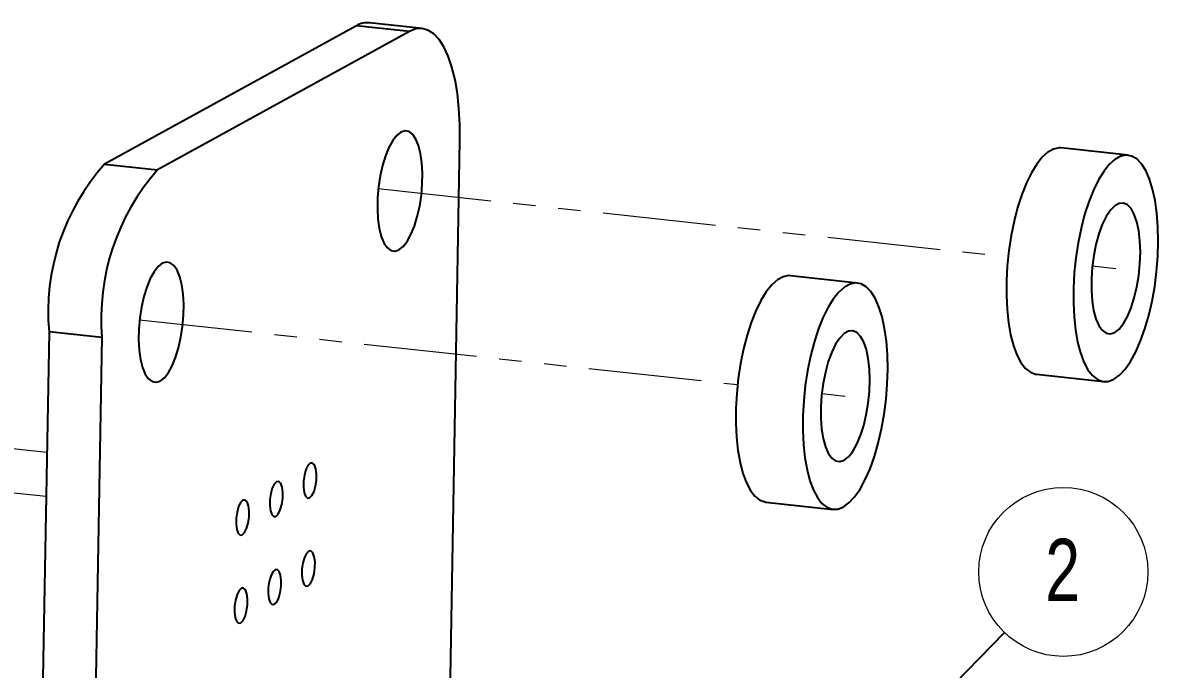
# Model space of a CAD drawing. Header units: millimetres. Extents: x 0 to 205, y 0 to 292.
# Drawn here: x 60.2 to 124.1, y 158.3 to 194.7 of the extents above; entities that cross this region are included whole.
import ezdxf

# ---------------------------------------------------------------- set-up
doc = ezdxf.new("R2010")
doc.units = ezdxf.units.MM
doc.linetypes.add('PHANTOM', pattern=[12.7, 6.35, -1.27, 1.27, -1.27, 1.27, -1.27])
doc.styles.add('SLDTEXTSTYLE0', font='TXT', dxfattribs={"width": 0.75})
doc.dimstyles.new('SLDDIMSTYLE8', dxfattribs={"dimtxt": 0.18, "dimasz": 1.5, "dimexe": 0, "dimexo": 0.0625, "dimgap": 0, "dimtad": 0, "dimtih": 1, "dimtoh": 1, "dimdec": 0, "dimrnd": 1e-09, "dimzin": 0, "dimdsep": 46, "dimtxsty": 'Standard', "dimsah": 1, "dimcen": 0.09, "dimadec": 0, "dimazin": 0, "dimtfac": 1.5, "dimtdec": 0, "dimtofl": 0, "dimtmove": 0, "dimatfit": 3, "dimfxl": 1, "dimfrac": 2, "dimtolj": 1, "dimtzin": 0, "dimarcsym": 0})

# ---------------------------------------------------------------- blocks, each defined once
blk = doc.blocks.new('SW_NOTE_0_5')
at = {"color": 0, "linetype": 'Continuous', "lineweight": 0}
blk.add_circle((3.312, 3.405), 4.75, dxfattribs=at)
at = {"color": 0, "linetype": 'Continuous', "lineweight": 0, "insert": (3.277, 5.266), "char_height": 3.5, "attachment_point": 2, "style": 'SLDTEXTSTYLE0'}
blk.add_mtext('2', dxfattribs=at)

msp = doc.modelspace()

# ---------------------------------------------------------------- linework, layer by layer
at = {"color": 7, "linetype": 'Continuous', "lineweight": 25}
for p, q in [((82.699, 194.366), (79.73, 194.688)), ((79.008, 194.523), (64.846, 186.736)), ((81.977, 194.202), (67.815, 186.415)), ((81.977, 194.202), (79.008, 194.523)), ((83.992, 141.318), (84.82, 188.052)), ((122.366, 187.244), (118.599, 187.651)), ((64.846, 186.736), (67.815, 186.415)), ((107.163, 180.06), (103.396, 180.468)), ((61.727, 177.308), (60.899, 130.575)), ((64.696, 176.987), (61.727, 177.308)), ((64.696, 176.987), (63.868, 130.253)), ((117.222, 174.926), (120.989, 174.518)), ((102.019, 167.742), (105.785, 167.335))]:
    msp.add_line(p, q, dxfattribs=at)
at = {"color": 7, "linetype": 'PHANTOM', "lineweight": 18}
for p, q in [((80.234, 185.366), (115.625, 181.536)), ((120.356, 181.024), (121.678, 180.881)), ((66.818, 177.989), (100.421, 174.353)), ((105.152, 173.841), (106.474, 173.698)), ((59.502, 170.784), (61.607, 170.556)), ((55.716, 168.702), (61.563, 168.069))]:
    msp.add_line(p, q, dxfattribs=at)
at = {"color": 7, "linetype": 'Continuous', "lineweight": 25, "flags": 128}
for points in [[(84.82, 188.052), (84.815, 188.979), (84.766, 189.868), (84.675, 190.708), (84.543, 191.484), (84.371, 192.187), (84.162, 192.805), (83.919, 193.33), (83.646, 193.754), (83.346, 194.071), (83.025, 194.277), (82.686, 194.368), (82.335, 194.343), (81.977, 194.202)], [(81.39, 181.924), (81.624, 182.108), (81.852, 182.399), (82.066, 182.787), (82.259, 183.257), (82.425, 183.795), (82.557, 184.382), (82.651, 184.998), (82.705, 185.623), (82.716, 186.233), (82.683, 186.81), (82.609, 187.333), (82.495, 187.785), (82.346, 188.15), (82.166, 188.416), (81.961, 188.573), (81.739, 188.616), (81.507, 188.545), (81.273, 188.36), (81.046, 188.069), (80.832, 187.682), (80.638, 187.211), (80.473, 186.673), (80.341, 186.086), (80.246, 185.47), (80.192, 184.846), (80.182, 184.235), (80.214, 183.658), (80.288, 183.135), (80.402, 182.683), (80.552, 182.319), (80.732, 182.053), (80.936, 181.896), (81.158, 181.852), (81.39, 181.924)], [(118.599, 187.651), (118.494, 187.656), (118.18, 187.593), (117.862, 187.418), (117.544, 187.134), (117.233, 186.745), (116.934, 186.258), (116.652, 185.684), (116.393, 185.03), (116.161, 184.31), (115.96, 183.536), (115.794, 182.722), (115.665, 181.882), (115.577, 181.032), (115.531, 180.186), (115.527, 179.36), (115.565, 178.568), (115.645, 177.825), (115.766, 177.144), (115.925, 176.537), (116.12, 176.014), (116.346, 175.586), (116.6, 175.259), (116.878, 175.04), (117.174, 174.932), (117.222, 174.926)], [(121.567, 174.65), (121.886, 174.88), (122.201, 175.218), (122.507, 175.656), (122.798, 176.188), (123.069, 176.803), (123.315, 177.492), (123.532, 178.24), (123.716, 179.036), (123.864, 179.865), (123.972, 180.712), (124.04, 181.562), (124.065, 182.4), (124.048, 183.21), (123.988, 183.98), (123.888, 184.693), (123.747, 185.339), (123.57, 185.905), (123.359, 186.382), (123.118, 186.76), (122.852, 187.034), (122.564, 187.197), (122.261, 187.248), (121.947, 187.186), (121.628, 187.011), (121.311, 186.726), (120.999, 186.337), (120.7, 185.851), (120.419, 185.276), (120.16, 184.623), (119.927, 183.902), (119.727, 183.128), (119.561, 182.314), (119.432, 181.474), (119.344, 180.624), (119.298, 179.778), (119.293, 178.952), (119.332, 178.161), (119.412, 177.418), (119.533, 176.736), (119.692, 176.129), (119.886, 175.606), (120.113, 175.178), (120.367, 174.851), (120.645, 174.632), (120.941, 174.525), (121.25, 174.531), (121.567, 174.65)], [(121.614, 177.279), (121.861, 177.472), (122.102, 177.775), (122.33, 178.177), (122.537, 178.667), (122.716, 179.228), (122.862, 179.841), (122.969, 180.489), (123.035, 181.149), (123.058, 181.8), (123.036, 182.422), (122.971, 182.994), (122.864, 183.498), (122.718, 183.918), (122.54, 184.241), (122.333, 184.455), (122.106, 184.555), (121.865, 184.537), (121.618, 184.401), (121.372, 184.152), (121.137, 183.798), (120.919, 183.35), (120.725, 182.822), (120.562, 182.233), (120.435, 181.6), (120.347, 180.943), (120.303, 180.285), (120.303, 179.646), (120.346, 179.047), (120.433, 178.506), (120.56, 178.042), (120.722, 177.669), (120.916, 177.4), (121.133, 177.242), (121.369, 177.201), (121.614, 177.279)], [(67.974, 174.547), (68.208, 174.732), (68.435, 175.022), (68.65, 175.41), (68.843, 175.881), (69.008, 176.419), (69.141, 177.006), (69.235, 177.622), (69.289, 178.246), (69.3, 178.857), (69.267, 179.434), (69.193, 179.957), (69.079, 180.408), (68.929, 180.773), (68.749, 181.039), (68.545, 181.196), (68.323, 181.239), (68.091, 181.168), (67.857, 180.983), (67.629, 180.693), (67.415, 180.305), (67.222, 179.835), (67.057, 179.296), (66.924, 178.709), (66.83, 178.093), (66.776, 177.469), (66.765, 176.858), (66.798, 176.282), (66.872, 175.758), (66.986, 175.307), (67.135, 174.942), (67.316, 174.676), (67.52, 174.519), (67.742, 174.476), (67.974, 174.547)], [(103.396, 180.468), (103.29, 180.473), (102.977, 180.41), (102.658, 180.235), (102.34, 179.95), (102.029, 179.561), (101.73, 179.075), (101.448, 178.5), (101.189, 177.847), (100.957, 177.127), (100.756, 176.353), (100.59, 175.539), (100.462, 174.699), (100.374, 173.848), (100.327, 173.003), (100.323, 172.177), (100.361, 171.385), (100.442, 170.642), (100.562, 169.961), (100.721, 169.353), (100.916, 168.831), (101.142, 168.402), (101.397, 168.076), (101.674, 167.857), (101.971, 167.749), (102.019, 167.742)], [(106.364, 167.466), (106.682, 167.697), (106.998, 168.034), (107.303, 168.473), (107.595, 169.005), (107.866, 169.62), (108.112, 170.308), (108.329, 171.057), (108.513, 171.853), (108.66, 172.682), (108.769, 173.529), (108.836, 174.379), (108.861, 175.216), (108.844, 176.027), (108.785, 176.796), (108.684, 177.51), (108.544, 178.156), (108.367, 178.722), (108.156, 179.199), (107.915, 179.577), (107.648, 179.85), (107.361, 180.014), (107.057, 180.065), (106.743, 180.002), (106.425, 179.827), (106.107, 179.543), (105.796, 179.154), (105.497, 178.668), (105.215, 178.093), (104.956, 177.439), (104.724, 176.719), (104.523, 175.945), (104.357, 175.131), (104.229, 174.291), (104.14, 173.441), (104.094, 172.595), (104.09, 171.769), (104.128, 170.977), (104.209, 170.234), (104.329, 169.553), (104.488, 168.946), (104.683, 168.423), (104.909, 167.995), (105.164, 167.668), (105.441, 167.449), (105.737, 167.341), (106.047, 167.347), (106.364, 167.466)], [(106.41, 170.095), (106.657, 170.288), (106.899, 170.591), (107.126, 170.994), (107.333, 171.484), (107.512, 172.044), (107.658, 172.658), (107.766, 173.305), (107.832, 173.965), (107.854, 174.617), (107.832, 175.238), (107.767, 175.811), (107.66, 176.315), (107.515, 176.735), (107.336, 177.058), (107.13, 177.272), (106.902, 177.372), (106.661, 177.353), (106.414, 177.217), (106.169, 176.968), (105.933, 176.614), (105.715, 176.166), (105.521, 175.639), (105.358, 175.049), (105.231, 174.416), (105.144, 173.76), (105.099, 173.102), (105.099, 172.463), (105.143, 171.863), (105.229, 171.323), (105.356, 170.859), (105.519, 170.486), (105.712, 170.216), (105.93, 170.058), (106.165, 170.018), (106.41, 170.095)], [(76.375, 167.983), (76.504, 168.111), (76.619, 168.342), (76.706, 168.647), (76.756, 168.989), (76.762, 169.327), (76.724, 169.62), (76.645, 169.834), (76.536, 169.941), (76.41, 169.93), (76.281, 169.801), (76.166, 169.57), (76.078, 169.266), (76.028, 168.923), (76.022, 168.585), (76.061, 168.292), (76.14, 168.079), (76.249, 167.971), (76.375, 167.983)], [(74.482, 166.942), (74.61, 167.07), (74.725, 167.301), (74.813, 167.606), (74.863, 167.948), (74.869, 168.286), (74.831, 168.58), (74.752, 168.793), (74.643, 168.9), (74.516, 168.889), (74.388, 168.76), (74.273, 168.529), (74.185, 168.225), (74.135, 167.883), (74.129, 167.544), (74.168, 167.251), (74.246, 167.038), (74.355, 166.93), (74.482, 166.942)], [(72.589, 165.901), (72.717, 166.03), (72.832, 166.26), (72.92, 166.565), (72.97, 166.907), (72.976, 167.245), (72.937, 167.539), (72.859, 167.752), (72.75, 167.859), (72.623, 167.848), (72.495, 167.719), (72.38, 167.488), (72.292, 167.184), (72.242, 166.842), (72.236, 166.503), (72.275, 166.21), (72.353, 165.997), (72.462, 165.889), (72.589, 165.901)], [(76.287, 163.037), (76.416, 163.165), (76.531, 163.396), (76.619, 163.701), (76.669, 164.043), (76.675, 164.381), (76.636, 164.674), (76.557, 164.888), (76.448, 164.995), (76.322, 164.984), (76.193, 164.855), (76.078, 164.624), (75.991, 164.32), (75.941, 163.978), (75.935, 163.639), (75.973, 163.346), (76.052, 163.133), (76.161, 163.025), (76.287, 163.037)], [(74.394, 161.996), (74.523, 162.124), (74.638, 162.355), (74.726, 162.66), (74.776, 163.002), (74.782, 163.34), (74.743, 163.634), (74.664, 163.847), (74.555, 163.954), (74.429, 163.943), (74.3, 163.814), (74.185, 163.583), (74.097, 163.279), (74.048, 162.937), (74.042, 162.598), (74.08, 162.305), (74.159, 162.092), (74.268, 161.984), (74.394, 161.996)], [(72.501, 160.955), (72.63, 161.084), (72.745, 161.314), (72.832, 161.619), (72.882, 161.961), (72.888, 162.299), (72.85, 162.593), (72.771, 162.806), (72.662, 162.913), (72.536, 162.902), (72.407, 162.773), (72.292, 162.542), (72.204, 162.238), (72.154, 161.896), (72.148, 161.557), (72.187, 161.264), (72.266, 161.051), (72.375, 160.943), (72.501, 160.955)]]:
    msp.add_lwpolyline(points, dxfattribs=at)
at = {"color": 7, "linetype": 'PHANTOM', "lineweight": 18, "flags": 128}
for points in [[(121.614, 177.279), (121.861, 177.472), (122.102, 177.775), (122.33, 178.177), (122.537, 178.667), (122.716, 179.228), (122.862, 179.841), (122.969, 180.489), (123.035, 181.149), (123.058, 181.8), (123.036, 182.422), (122.971, 182.994), (122.864, 183.498), (122.718, 183.918), (122.54, 184.241), (122.333, 184.455), (122.106, 184.555), (121.865, 184.537), (121.618, 184.401), (121.372, 184.152), (121.137, 183.798), (120.919, 183.35), (120.725, 182.822), (120.562, 182.233), (120.435, 181.6), (120.347, 180.943), (120.303, 180.285), (120.303, 179.646), (120.346, 179.047), (120.433, 178.506), (120.56, 178.042), (120.722, 177.669), (120.916, 177.4), (121.133, 177.242), (121.369, 177.201), (121.614, 177.279)], [(106.41, 170.095), (106.657, 170.288), (106.899, 170.591), (107.126, 170.994), (107.333, 171.484), (107.512, 172.044), (107.658, 172.658), (107.766, 173.305), (107.832, 173.965), (107.854, 174.617), (107.832, 175.238), (107.767, 175.811), (107.66, 176.315), (107.515, 176.735), (107.336, 177.058), (107.13, 177.272), (106.902, 177.372), (106.661, 177.353), (106.414, 177.217), (106.169, 176.968), (105.933, 176.614), (105.715, 176.166), (105.521, 175.639), (105.358, 175.049), (105.231, 174.416), (105.144, 173.76), (105.099, 173.102), (105.099, 172.463), (105.143, 171.863), (105.229, 171.323), (105.356, 170.859), (105.519, 170.486), (105.712, 170.216), (105.93, 170.058), (106.165, 170.018), (106.41, 170.095)]]:
    msp.add_lwpolyline(points, dxfattribs=at)
at = {"color": 7, "linetype": 'Continuous', "lineweight": 25}
for centre, radius, start, end in [((79.618, 193.514), 1.179, 84.51107, 121.15218), ((74.144, 178.43), 12.468, 138.22407, 185.16208), ((77.4, 178.014), 12.745, 138.76444, 184.62171)]:
    msp.add_arc(centre, radius, start, end, dxfattribs=at)

# ---------------------------------------------------------------- block references
at = {"color": 7, "linetype": 'Continuous', "lineweight": 0}
msp.add_blockref('SW_NOTE_0_5', (115.416, 160.414), dxfattribs=at)

# ---------------------------------------------------------------- leaders
msp.add_leader([(109.028, 153.848), (115.416, 160.414)], dimstyle='SLDDIMSTYLE8', dxfattribs=at)

doc.saveas('drawing.dxf')
